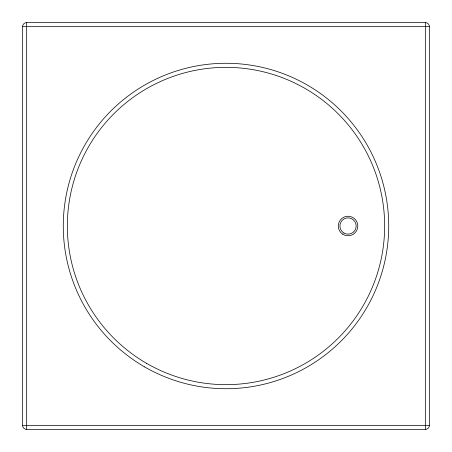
<?xml version="1.0" encoding="UTF-8"?>
<svg xmlns="http://www.w3.org/2000/svg" width="452" height="452" viewBox="0 0 452 452"><rect width="100%" height="100%" fill="white"/><g stroke="black" fill="none" stroke-linecap="round" stroke-linejoin="round"><path stroke-width="0.68" d="M26.668 22.6L425.332 22.6A4.068 4.068 0 0 1 429.4 26.668L429.4 425.332A4.068 4.068 0 0 1 425.332 429.4L26.668 429.4A4.068 4.068 0 0 1 22.6 425.332L22.6 26.668A4.068 4.068 0 0 1 26.668 22.6L26.668 429.4M22.6 26.668L429.4 26.668M22.6 425.332L429.4 425.332M425.332 22.6L425.332 429.4M144.64 366.922A162.72 162.72 0 0 0 388.72 226A162.72 162.72 0 0 0 144.64 85.078A162.72 162.72 0 0 0 144.64 366.922M146.674 363.397A158.652 158.652 0 0 0 384.652 226A158.652 158.652 0 0 0 146.674 88.603A158.652 158.652 0 0 0 146.674 363.397M343.972 233.046A8.136 8.136 0 0 0 356.176 226A8.136 8.136 0 0 0 343.972 218.954A8.136 8.136 0 0 0 343.972 233.046M342.565 234.085A9.763 9.763 0 0 0 357.781 226.695A9.763 9.763 0 0 0 343.774 217.22A9.763 9.763 0 0 0 342.565 234.085"/></g></svg>
